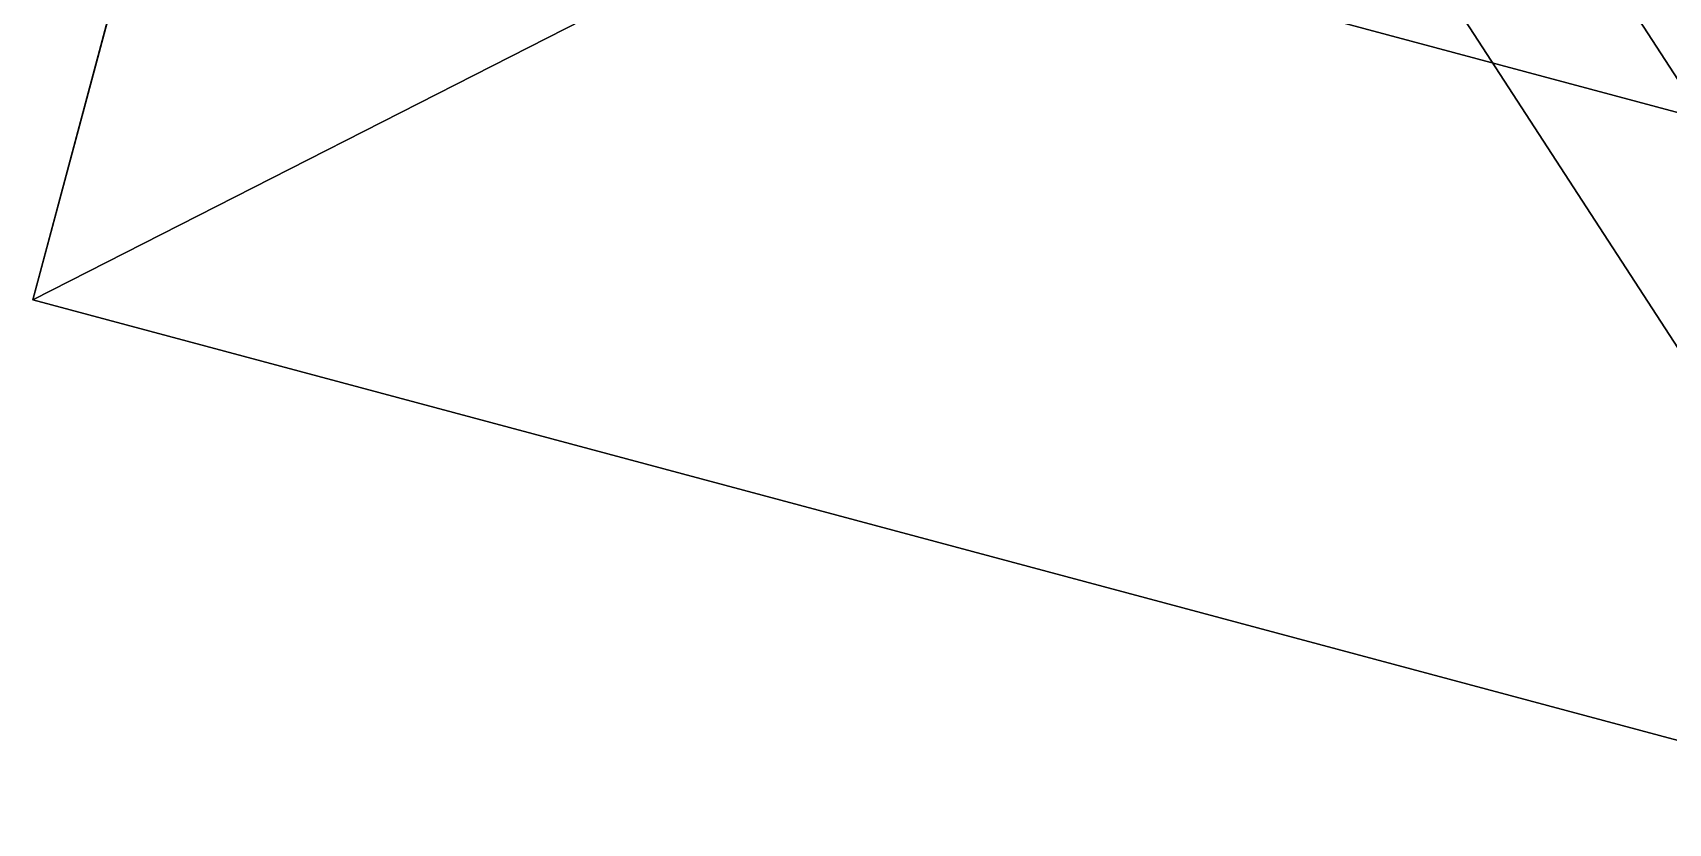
# Model space of a CAD drawing. Extents: x -32 to 38.3, y -16.7 to 82.8.
# Drawn here: x -31.99 to -15.82, y -16.74 to -8.93 of the extents above; entities that cross this region are included whole.
import ezdxf

# ---------------------------------------------------------------- set-up
doc = ezdxf.new("R2010")
doc.units = 0
doc.header["$MEASUREMENT"] = 0
doc.layers.add('STL2DXF', color=7, linetype='Continuous')

msp = doc.modelspace()

# ---------------------------------------------------------------- linework, layer by layer
at = {"layer": 'STL2DXF'}
for points in [[(-29.828, -3.499, 27.422), (-31.989, -11.566, 30), (-27.331, 5.82, 30)], [(-31.989, -11.566, 5), (-30.062, -4.373, 8.517), (-27.331, 5.82, 5)], [(-12.671, -16.743, 30), (-27.331, 5.82, 30), (-31.989, -11.566, 30)], [(-8.012, 0.644, 5), (-31.989, -11.566, 5), (-27.331, 5.82, 5)], [(-27.331, 5.82, 30), (-12.671, -16.743, 30), (-8.012, 0.644, 30)], [(-22.799, 1.497, 1), (-15.469, -9.784, 1), (-23.964, -7.508, 1)], [(-15.469, -9.784, 5), (-22.799, 1.497, 5), (-23.964, -7.508, 5)], [(-13.464, -1.004, 1), (-15.469, -9.784, 1), (-22.799, 1.497, 1)], [(-13.464, -2.3, 5), (-22.799, 1.497, 5), (-15.469, -9.784, 5)], [(-31.989, -11.566, 5), (-8.012, 0.644, 5), (-12.671, -16.743, 5)], [(-29.984, -4.083, 27.173), (-31.989, -11.566, 30), (-29.828, -3.499, 27.422)], [(-30.118, -4.584, 26.775), (-31.989, -11.566, 30), (-29.984, -4.083, 27.173)], [(-30.062, -4.373, 8.517), (-31.989, -11.566, 5), (-30.436, -5.771, 9.116)], [(-30.221, -4.969, 26.257), (-31.989, -11.566, 30), (-30.118, -4.584, 26.775)], [(-30.286, -5.21, 25.655), (-31.989, -11.566, 30), (-30.221, -4.969, 26.257)], [(-31.16, -8.471, 15.865), (-31.989, -11.566, 30), (-30.286, -5.21, 25.655)], [(-30.436, -5.771, 9.116), (-31.989, -11.566, 5), (-30.758, -6.971, 10.07)], [(-30.758, -6.971, 10.07), (-31.989, -11.566, 5), (-31.005, -7.892, 11.312)], [(-23.964, -7.508, 5), (-15.469, -9.784, 4), (-15.469, -9.784, 5)], [(-15.469, -9.784, 4), (-23.964, -7.508, 5), (-23.964, -7.508, 1)], [(-15.469, -9.784, 4), (-23.964, -7.508, 1), (-15.469, -9.784, 1)], [(-31.005, -7.892, 11.312), (-31.989, -11.566, 5), (-31.16, -8.471, 12.76)], [(-31.989, -11.566, 30), (-31.16, -8.471, 15.865), (-31.989, -11.566, 5)], [(-31.989, -11.566, 5), (-31.16, -8.471, 15.865), (-31.213, -8.669, 14.312)], [(-31.16, -8.471, 12.76), (-31.989, -11.566, 5), (-31.213, -8.669, 14.312)], [(-12.671, -16.743, 30), (-31.989, -11.566, 5), (-12.671, -16.743, 5)], [(-31.989, -11.566, 5), (-12.671, -16.743, 30), (-31.989, -11.566, 30)]]:
    msp.add_3dface(points, dxfattribs=at)

doc.saveas('drawing.dxf')
